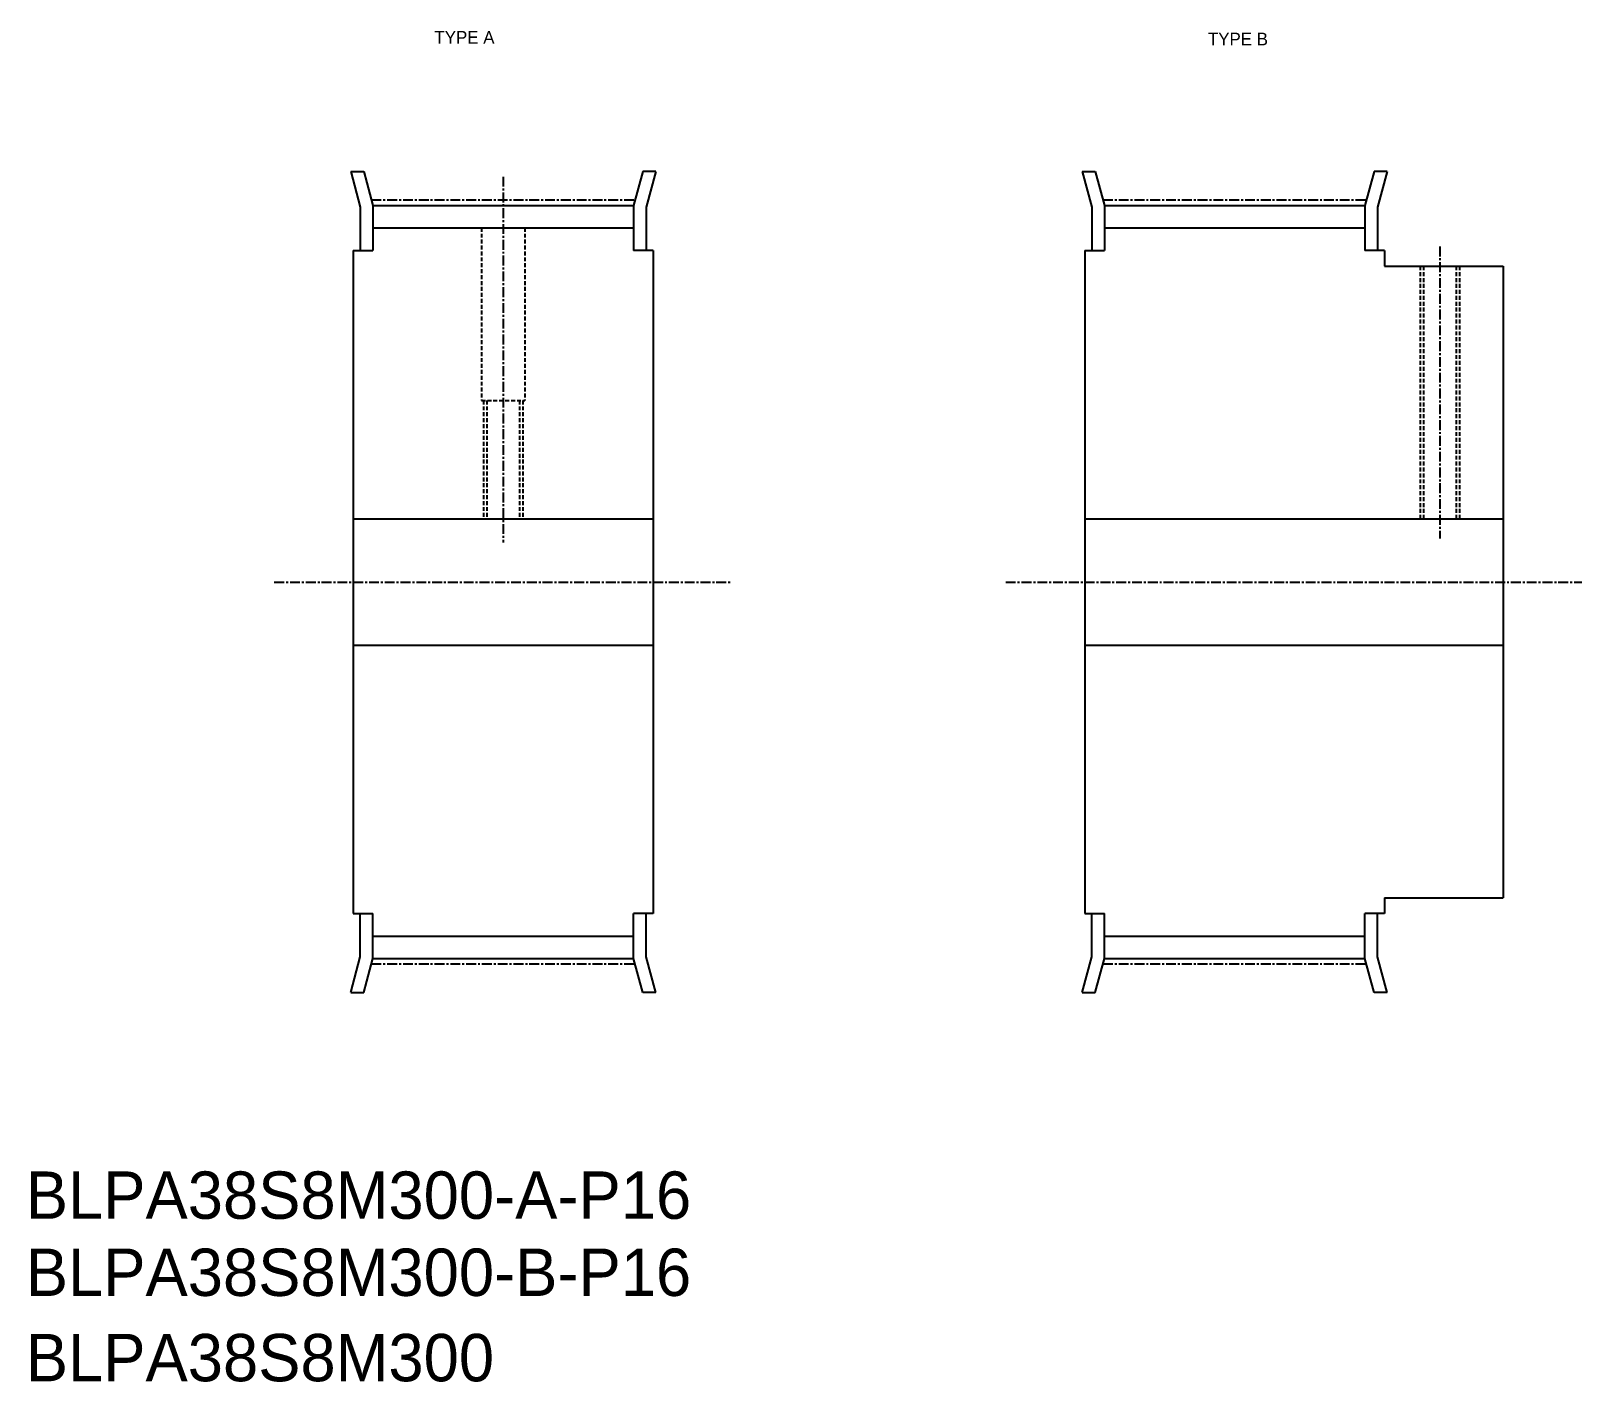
# Model space of a CAD drawing. Extents: x -285 to -89, y -61 to 110.
import ezdxf

# ---------------------------------------------------------------- set-up
doc = ezdxf.new("R2010")
doc.units = 0
doc.linetypes.add('CENTER', pattern=[2, 1.25, -0.25, 0.25, -0.25])
doc.linetypes.add('DASHED', pattern=[0.75, 0.5, -0.25])
doc.layers.get('0').update_dxf_attribs({"linetype": 'CONTINUOUS'})
doc.layers.add('CENTER', color=1, linetype='CENTER')

msp = doc.modelspace()

# ---------------------------------------------------------------- linework, layer by layer
at = {"color": 7, "linetype": 'CONTINUOUS'}
for p, q in [((-244.83, 92.43), (-243.18, 92.43)), ((-244.83, 92.43), (-243.61, 87.91)), ((-243.18, 92.43), (-242.01, 88.13)), ((-207.84, 92.43), (-209.01, 88.13)), ((-206.19, 92.43), (-207.84, 92.43)), ((-206.19, 92.43), (-207.41, 87.91)), ((-152.16, 92.43), (-150.94, 87.91)), ((-152.16, 92.43), (-150.51, 92.43)), ((-150.51, 92.43), (-149.34, 88.13)), ((-115.18, 92.43), (-116.34, 88.13)), ((-113.52, 92.43), (-115.18, 92.43)), ((-113.52, 92.43), (-114.74, 87.91)), ((-243.61, 87.91), (-243.61, 82.43)), ((-242.01, 88.13), (-209.01, 88.13)), ((-242.01, 88.13), (-242.01, 82.43)), ((-209.01, 88.13), (-209.01, 82.43)), ((-207.41, 87.91), (-207.41, 82.43)), ((-150.94, 87.91), (-150.94, 82.43)), ((-149.34, 88.13), (-116.34, 88.13)), ((-149.34, 88.13), (-149.34, 82.43)), ((-116.34, 88.13), (-116.34, 82.43)), ((-114.74, 87.91), (-114.74, 82.43)), ((-242.01, 85.3), (-209.01, 85.3)), ((-149.34, 85.3), (-116.34, 85.3)), ((-244.51, 82.43), (-244.51, -1.57)), ((-244.51, 82.43), (-242.01, 82.43)), ((-206.51, 82.43), (-209.01, 82.43)), ((-206.51, 82.43), (-206.51, -1.57)), ((-151.84, 82.43), (-151.84, -1.57)), ((-151.84, 82.43), (-149.34, 82.43)), ((-113.84, 82.43), (-116.34, 82.43)), ((-113.84, 82.43), (-113.84, 80.43)), ((-113.84, 80.43), (-98.84, 80.43)), ((-98.84, 80.43), (-98.84, 0.43)), ((-151.84, 60.43), (-151.84, 60.43)), ((-244.51, 48.43), (-206.51, 48.43)), ((-151.84, 48.43), (-98.84, 48.43)), ((-151.84, 40.43), (-151.84, 40.43)), ((-244.51, 32.43), (-206.51, 32.43)), ((-151.84, 32.43), (-98.84, 32.43)), ((-113.84, 0.43), (-98.84, 0.43)), ((-113.84, 0.43), (-113.84, -1.57)), ((-244.51, -1.57), (-242.01, -1.57)), ((-243.61, -7.05), (-243.61, -1.57)), ((-242.01, -7.26), (-242.01, -1.57)), ((-209.01, -7.26), (-209.01, -1.57)), ((-206.51, -1.57), (-209.01, -1.57)), ((-207.41, -7.05), (-207.41, -1.57)), ((-151.84, -1.57), (-149.34, -1.57)), ((-150.94, -7.05), (-150.94, -1.57)), ((-149.34, -7.26), (-149.34, -1.57)), ((-113.84, -1.57), (-116.34, -1.57)), ((-116.34, -7.26), (-116.34, -1.57)), ((-114.74, -7.05), (-114.74, -1.57)), ((-242.01, -4.43), (-209.01, -4.43)), ((-149.34, -4.43), (-116.34, -4.43)), ((-244.83, -11.57), (-243.61, -7.05)), ((-243.18, -11.57), (-242.01, -7.26)), ((-242.01, -7.26), (-209.01, -7.26)), ((-207.84, -11.57), (-209.01, -7.26)), ((-206.19, -11.57), (-207.41, -7.05)), ((-152.16, -11.57), (-150.94, -7.05)), ((-150.51, -11.57), (-149.34, -7.26)), ((-149.34, -7.26), (-116.34, -7.26)), ((-115.18, -11.57), (-116.34, -7.26)), ((-113.52, -11.57), (-114.74, -7.05)), ((-244.83, -11.57), (-243.18, -11.57)), ((-206.19, -11.57), (-207.84, -11.57)), ((-152.16, -11.57), (-150.51, -11.57)), ((-113.52, -11.57), (-115.18, -11.57))]:
    msp.add_line(p, q, dxfattribs=at)
at = {"color": 3, "linetype": 'DASHED'}
for p, q in [((-228.26, 85.3), (-228.26, 63.43)), ((-222.76, 85.3), (-222.76, 63.43)), ((-109.34, 80.43), (-109.34, 48.43)), ((-108.91, 80.43), (-108.91, 48.43)), ((-104.77, 80.43), (-104.77, 48.43)), ((-104.34, 80.43), (-104.34, 48.43)), ((-228.26, 63.43), (-222.76, 63.43)), ((-228.01, 63.43), (-228.01, 48.43)), ((-227.58, 63.43), (-227.58, 48.43)), ((-223.44, 63.43), (-223.44, 48.43)), ((-223.01, 63.43), (-223.01, 48.43))]:
    msp.add_line(p, q, dxfattribs=at)
at = {"layer": 'CENTER', "color": 1, "linetype": 'CENTER'}
for p, q in [((-225.51, 91.77), (-225.51, 45.43)), ((-242.2, 88.82), (-208.82, 88.82)), ((-149.53, 88.82), (-116.15, 88.82)), ((-106.84, 82.93), (-106.84, 45.93)), ((-254.51, 40.43), (-196.51, 40.43)), ((-161.84, 40.43), (-88.84, 40.43)), ((-242.2, -7.95), (-208.82, -7.95)), ((-149.53, -7.95), (-116.15, -7.95))]:
    msp.add_line(p, q, dxfattribs=at)

# ---------------------------------------------------------------- texts
at = {"color": 7, "linetype": 'CONTINUOUS'}
for s, height, p in [('TYPE A', 1.6, (-234.22, 108.62)), ('TYPE B', 1.6, (-136.23, 108.41)), ('BLPA38S8M300-A-P16', 6, (-285.99, -40.23)), ('BLPA38S8M300-B-P16', 6, (-285.99, -50)), ('BLPA38S8M300', 6, (-285.99, -60.81))]:
    msp.add_text(s, height=height, dxfattribs=at).set_placement(p)

doc.saveas('drawing.dxf')
